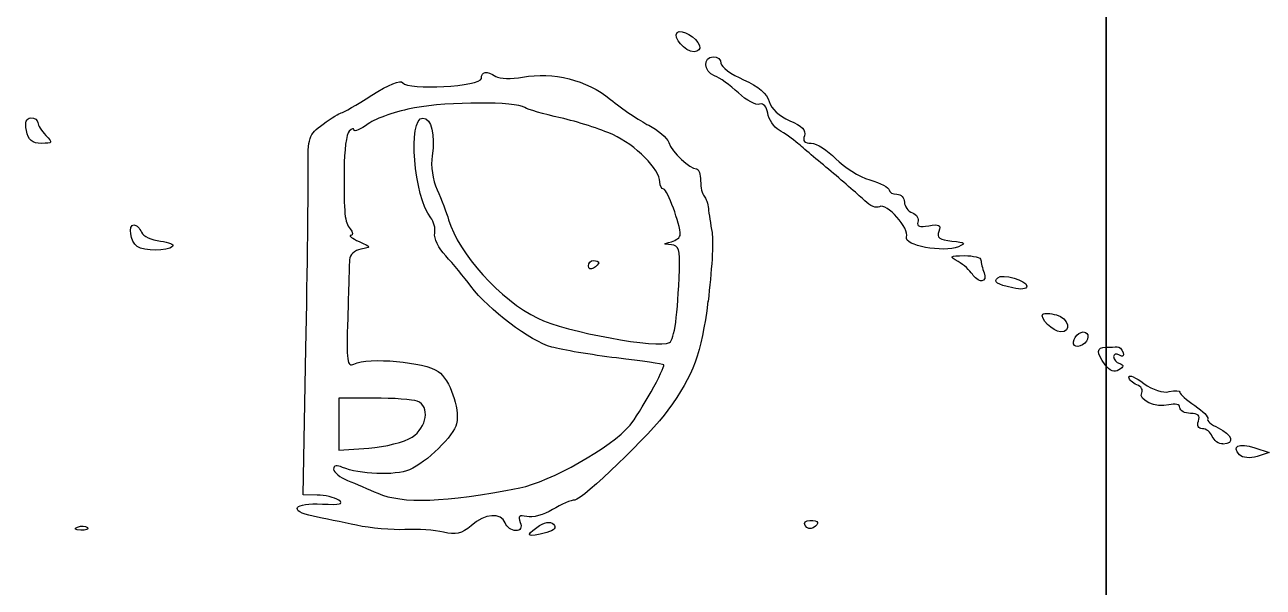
# Model space of a CAD drawing. Extents: x 156 to 440, y 350 to 491.
# Drawn here: x 259.81 to 303.55, y 407.17 to 427.05 of the extents above; entities that cross this region are included whole.
import ezdxf

# ---------------------------------------------------------------- set-up
doc = ezdxf.new("R2010")
doc.units = 0
doc.layers.add('Layer_1', color=7, linetype='CONTINUOUS')

msp = doc.modelspace()

# ---------------------------------------------------------------- linework, layer by layer
at = {"layer": 'Layer_1', "color": 7}
for points in [[(298.000658, 474.608948), (298.000658, 366.268932)], [(298.000658, 366.268932), (298.000658, 474.608948)], [(283.443959, 426.096255), (283.444302, 426.097814)], [(260.391124, 422.857077), (260.391127, 422.856539)], [(265.023992, 419.208803), (265.024154, 419.210249)], [(282.643396, 419.272639), (282.642106, 419.276665)], [(292.780148, 419.204551), (292.781764, 419.203304)], [(279.896281, 418.44583), (279.896281, 418.445546)], [(293.607609, 417.995802), (293.608176, 417.994384)], [(294.704391, 417.747118), (294.704391, 417.746183)], [(283.937244, 417.270586), (283.936734, 417.275065)], [(296.390636, 416.190869), (296.391912, 416.193874)], [(270.133946, 410.42914), (269.643878, 410.431521), (269.736571, 415.608009)], [(297.165827, 415.733584), (297.168831, 415.736476)], [(298.449865, 414.849288), (298.449921, 414.849005)], [(272.13927, 413.854639), (270.893755, 413.854639), (270.893755, 412.932671), (270.893755, 412.010759), (271.952087, 412.087011)], [(273.669968, 413.745052), (273.669732, 413.744939)], [(302.127761, 412.232202), (302.126542, 412.232683)], [(303.246113, 412.098208), (303.752551, 411.927846), (303.329254, 411.792917)], [(261.78054, 409.184419), (261.78061, 409.186687)], [(278.242211, 409.109896), (278.242294, 409.109216)], [(287.651225, 409.269798), (287.650942, 409.269515)]]:
    msp.add_lwpolyline(points, dxfattribs=at)
for points in [[(283.444302, 426.097814), (283.121827, 426.097814), (282.67882, 426.599688), (282.850101, 426.770957)], [(282.850101, 426.770957), (282.999657, 426.919776), (283.537984, 426.606548), (283.636658, 426.309987)], [(283.636658, 426.309987), (283.676627, 426.192066), (283.58932, 426.096255), (283.443959, 426.096255)], [(284.170479, 425.247024), (283.785647, 425.391307), (283.750413, 425.918041), (284.124841, 425.918041)], [(284.124841, 425.918041), (284.272809, 425.918041), (284.394983, 425.814293), (284.394983, 425.689569)], [(284.394983, 425.689569), (284.394983, 425.562009), (284.755578, 425.299833), (285.196422, 425.104384)], [(275.934631, 425.150022), (275.935272, 425.410526), (276.105362, 425.433203), (276.443215, 425.218337)], [(276.443215, 425.218337), (276.573977, 425.135849), (277.000523, 425.125644), (277.391013, 425.19566)], [(277.391013, 425.19566), (278.478417, 425.395502), (279.638104, 425.099849), (280.492092, 424.408535)], [(285.010101, 424.639474), (284.721562, 424.907915), (284.343761, 425.181231), (284.170479, 425.247024)], [(272.06621, 424.559169), (272.657262, 424.93731), (273.086345, 425.109798), (273.155794, 424.997518)], [(273.155794, 424.997518), (273.326326, 424.721707), (275.933769, 424.865707), (275.934631, 425.150022)], [(285.196422, 425.104384), (285.720746, 424.872794), (286.034202, 424.60475), (286.103112, 424.332)], [(270.985224, 423.935546), (271.043419, 423.935546), (271.529946, 424.216176), (272.06621, 424.559169)], [(277.465915, 424.123824), (277.15892, 424.337556), (274.771826, 424.33302), (273.576203, 424.112485)], [(280.492092, 424.408535), (280.90724, 424.072375), (281.514453, 423.661408), (281.841395, 423.495383)], [(285.760998, 424.23823), (285.635707, 424.191175), (285.298583, 424.370891), (285.010101, 424.639474)], [(286.103112, 424.332), (286.166041, 424.08), (286.452255, 423.813061), (286.8264, 423.656674)], [(270.340376, 423.537024), (270.636772, 423.756709), (270.926946, 423.935546), (270.985224, 423.935546)], [(273.576203, 424.112485), (272.950427, 423.998249), (272.212458, 423.745228), (271.936267, 423.548617)], [(278.726284, 423.757786), (278.132111, 423.890731), (277.564949, 424.054885), (277.465915, 424.123824)], [(286.046617, 423.924576), (286.010901, 424.156734), (285.893263, 424.288828), (285.760998, 424.23823)], [(286.450214, 423.325701), (286.260576, 423.435685), (286.079244, 423.704296), (286.046617, 423.924576)], [(259.863086, 423.306624), (259.805429, 423.608457), (259.858267, 423.756737), (260.022195, 423.756737)], [(260.022195, 423.756737), (260.157152, 423.756737), (260.26725, 423.681619), (260.26725, 423.59006)], [(260.26725, 423.59006), (260.26725, 423.497367), (260.39461, 423.295569), (260.550204, 423.139975)], [(269.815459, 421.961556), (269.801853, 423.067153), (269.835301, 423.162822), (270.340376, 423.537024)], [(271.936267, 423.548617), (271.660116, 423.351326), (271.434152, 423.253247), (271.434152, 423.328649)], [(274.145924, 420.229928), (273.545847, 420.952932), (273.325343, 423.753137), (273.868469, 423.753137)], [(273.868469, 423.753137), (274.166277, 423.753137), (274.312244, 423.150038), (274.192716, 422.413455)], [(280.572945, 423.167074), (280.151467, 423.360113), (279.320462, 423.625266), (278.726284, 423.757786)], [(281.841395, 423.495383), (282.168315, 423.329839), (282.486728, 423.055928), (282.549056, 422.887833)], [(286.8264, 423.656674), (287.251115, 423.478942), (287.412151, 423.313909), (287.340945, 423.128409)], [(260.391127, 422.856539), (260.062645, 422.856539), (259.927021, 422.973043), (259.863086, 423.306624)], [(260.550204, 423.139975), (260.807448, 422.882589), (260.792821, 422.857077), (260.391124, 422.857077)], [(271.261494, 423.292365), (271.166477, 423.197121), (271.086625, 422.59371), (271.083988, 421.950926)], [(271.434152, 423.328649), (271.434152, 423.404334), (271.356483, 423.388176), (271.261494, 423.292365)], [(282.237381, 421.493698), (282.237381, 421.933096), (281.373673, 422.801575), (280.572945, 423.167074)], [(287.109099, 422.857191), (286.936469, 423.004309), (286.639654, 423.21651), (286.450214, 423.325701)], [(287.340945, 423.128409), (287.271496, 422.945858), (287.349449, 422.858551), (287.582173, 422.858551)], [(282.549056, 422.887833), (282.677352, 422.543055), (283.293309, 421.95189), (283.525087, 421.95189)], [(288.282529, 421.866879), (287.810107, 422.262935), (287.282098, 422.708627), (287.109099, 422.857191)], [(287.582173, 422.858551), (287.772661, 422.858551), (288.16251, 422.614488), (288.449291, 422.314384)], [(274.192716, 422.413455), (274.136051, 422.065332), (274.211141, 421.568334), (274.371979, 421.21114)], [(288.449291, 422.314384), (288.735902, 422.015046), (289.277773, 421.678091), (289.653307, 421.565613)], [(269.736571, 415.608009), (269.787566, 418.455071), (269.823056, 421.314208), (269.815459, 421.961556)], [(271.083988, 421.950926), (271.076618, 420.310602), (271.100429, 420.091739), (271.300584, 419.837074)], [(283.525087, 421.95189), (283.608709, 421.95189), (283.677024, 421.762535), (283.677024, 421.531852)], [(289.475858, 420.824976), (289.291606, 421.002142), (288.754809, 421.470765), (288.282529, 421.866879)], [(282.373189, 421.237162), (282.298836, 421.237162), (282.237381, 421.353383), (282.237381, 421.493698)], [(283.677024, 421.531852), (283.677024, 421.301962), (283.731732, 421.056028), (283.801748, 420.987969)], [(289.653307, 421.565613), (290.028841, 421.45251), (290.336003, 421.29292), (290.336003, 421.209524)], [(274.371979, 421.21114), (274.523547, 420.876255), (274.705506, 420.399694), (274.776469, 420.15206)], [(282.957168, 419.632696), (282.957168, 419.989493), (282.502993, 421.237162), (282.373189, 421.237162)], [(283.801748, 420.987969), (283.869213, 420.920504), (283.936961, 420.72378), (283.952268, 420.55285)], [(289.992983, 420.614929), (289.892353, 420.553701), (289.65977, 420.648378), (289.475858, 420.824976)], [(290.336003, 421.209524), (290.336003, 421.125902), (290.458743, 421.059005), (290.606145, 421.059005)], [(290.606145, 421.059005), (290.753546, 421.059005), (290.876003, 420.93428), (290.876003, 420.783194)], [(283.952268, 420.55285), (283.969276, 420.381638), (284.024551, 419.998309), (284.08011, 419.701238)], [(290.950101, 419.544652), (291.068022, 419.849348), (290.243707, 420.769843), (289.992983, 420.614929)], [(290.876003, 420.783194), (290.876003, 420.632674), (291.003279, 420.459052), (291.15635, 420.399836)], [(291.15635, 420.399836), (291.30942, 420.341726), (291.398145, 420.19234), (291.353924, 420.07354)], [(263.776581, 419.212573), (263.536174, 419.389172), (263.446209, 419.975178), (263.659226, 419.975178)], [(263.659226, 419.975178), (263.751948, 419.975178), (263.872505, 419.858107), (263.926902, 419.716942)], [(274.285701, 419.679411), (274.318469, 419.849773), (274.255569, 420.097606), (274.145924, 420.229928)], [(274.776469, 420.15206), (275.114877, 418.971288), (276.613135, 417.315203), (277.922387, 416.67463)], [(291.353924, 420.07354), (291.297515, 419.925855), (291.41657, 419.882485), (291.733115, 419.942863)], [(291.733115, 419.942863), (292.101194, 420.012595), (292.173817, 419.974044), (292.086567, 419.744438)], [(263.926902, 419.716942), (263.981384, 419.576627), (264.281315, 419.43325), (264.593546, 419.401843)], [(271.322127, 419.601515), (271.235869, 419.595846), (271.367623, 419.499184), (271.615181, 419.388633)], [(271.300584, 419.837074), (271.398351, 419.712066), (271.407535, 419.608035), (271.322127, 419.601515)], [(274.675944, 418.87749), (274.428309, 419.147915), (274.252768, 419.50885), (274.285701, 419.679411)], [(282.642106, 419.38098), (282.815189, 419.426901), (282.957168, 419.538869), (282.957168, 419.632696)], [(284.08011, 419.701238), (284.134535, 419.404195), (284.068772, 418.310334), (283.937244, 417.270586)], [(292.781764, 419.203304), (292.24491, 418.983335), (290.835836, 419.247241), (290.950101, 419.544652)], [(292.086567, 419.744438), (292.002945, 419.524469), (292.114913, 419.445354), (292.552243, 419.402693)], [(265.024154, 419.210249), (264.848916, 419.038186), (264.012525, 419.039887), (263.776581, 419.212573)], [(264.593546, 419.401843), (264.905782, 419.368961), (265.099482, 419.283071), (265.023992, 419.208803)], [(271.672129, 419.119058), (271.454485, 419.079373), (271.276174, 418.912129), (271.272648, 418.745169)], [(271.615181, 419.388633), (272.054852, 419.192476), (272.056167, 419.186239), (271.672129, 419.119058)], [(282.642106, 419.276665), (282.342005, 419.299342), (282.342005, 419.305011), (282.642106, 419.38098)], [(282.926979, 418.396592), (282.954192, 419.096126), (282.90005, 419.255575), (282.643396, 419.272639)], [(292.552243, 419.402693), (293.027017, 419.357339), (293.067043, 419.322472), (292.780148, 419.204551)], [(271.272648, 418.745169), (271.268963, 418.578491), (271.241751, 417.649521), (271.211533, 416.681943)], [(275.560809, 417.809169), (275.32165, 418.126167), (274.923522, 418.606951), (274.675944, 418.87749)], [(279.716309, 418.524917), (279.716309, 418.630082), (279.797522, 418.715972), (279.896281, 418.715972)], [(279.896281, 418.715972), (279.995352, 418.715972), (280.076281, 418.678554), (280.076281, 418.636885)], [(280.076281, 418.636885), (280.076281, 418.592948), (279.995125, 418.506775), (279.896281, 418.44583)], [(292.769603, 418.67949), (292.444413, 418.863458), (292.466239, 418.885002), (292.99354, 418.890104)], [(293.273773, 418.234762), (293.194687, 418.366857), (292.967717, 418.567465), (292.769603, 418.67949)], [(292.99354, 418.890104), (293.315329, 418.892457), (293.578696, 418.821506), (293.578696, 418.730797)], [(293.578696, 418.730797), (293.578696, 418.639805), (293.627452, 418.437213), (293.68868, 418.280598)], [(279.896281, 418.445546), (279.797238, 418.385169), (279.716309, 418.4172), (279.716309, 418.524917)], [(282.577249, 415.817717), (282.75277, 415.92685), (282.867109, 416.769052), (282.926979, 418.396592)], [(293.608176, 417.994384), (293.502444, 417.994384), (293.352775, 418.103518), (293.273773, 418.234762)], [(293.68868, 418.280598), (293.747641, 418.124976), (293.714192, 417.995802), (293.607609, 417.995802)], [(294.170825, 418.106013), (294.333817, 418.268721), (295.199461, 418.018139), (295.199461, 417.807496)], [(278.420434, 415.65702), (277.652489, 415.87217), (276.195169, 416.968157), (275.560809, 417.809169)], [(294.704391, 417.746183), (294.121786, 417.884513), (294.019654, 417.95623), (294.170825, 418.106013)], [(295.199461, 417.807496), (295.199461, 417.701764), (294.992249, 417.676819), (294.704391, 417.747118)], [(283.936734, 417.275065), (283.696639, 415.411313), (283.429466, 414.685531), (282.521424, 413.42451)], [(295.766816, 416.821209), (295.811036, 416.865146), (296.024485, 416.854658), (296.242668, 416.792863)], [(271.211533, 416.681943), (271.163854, 415.1556), (271.192258, 414.940847), (271.430906, 415.059392)], [(277.922387, 416.67463), (278.906443, 416.193165), (282.202909, 415.586381), (282.577249, 415.817717)], [(296.391912, 416.193874), (296.127723, 416.193874), (295.634636, 416.689002), (295.766816, 416.821209)], [(296.242668, 416.792863), (296.674384, 416.679477), (296.795622, 416.190869), (296.390636, 416.190869)], [(296.880661, 415.710964), (296.751402, 415.840224), (296.979591, 416.191096), (297.191339, 416.191096)], [(297.191339, 416.191096), (297.420094, 416.191096), (297.407339, 415.88022), (297.165827, 415.733584)], [(280.707735, 415.273238), (279.816446, 415.382655), (278.787186, 415.554718), (278.420434, 415.65702)], [(297.168831, 415.736476), (297.062532, 415.671846), (296.93469, 415.661357), (296.880661, 415.710964)], [(297.963581, 415.030706), (297.648028, 415.462365), (297.656447, 415.654044), (297.992211, 415.654044)], [(297.992211, 415.654044), (298.139613, 415.654044), (298.321087, 415.659713), (298.392888, 415.668217)], [(298.392888, 415.668217), (298.464321, 415.676721), (298.555597, 415.584028), (298.59755, 415.461572)], [(271.430906, 415.059392), (271.936636, 415.310825), (273.945155, 415.133943), (274.409033, 414.79662)], [(282.375876, 415.030876), (282.348663, 415.059222), (281.59903, 415.164387), (280.707735, 415.273238)], [(298.466589, 415.368312), (298.354054, 415.43691), (298.261928, 415.415934), (298.261928, 415.318989)], [(298.261928, 415.318989), (298.261928, 415.221761), (298.359439, 415.109509), (298.478494, 415.071524)], [(298.59755, 415.461572), (298.640636, 415.33543), (298.583376, 415.297162), (298.466589, 415.368312)], [(274.409033, 414.79662), (274.825485, 414.493795), (275.165634, 413.524573), (275.057393, 412.949225)], [(281.183496, 412.896898), (281.500217, 413.267244), (282.447666, 414.962844), (282.375876, 415.030876)], [(298.449921, 414.849005), (298.292315, 414.750926), (298.121499, 414.813005), (297.963581, 415.030706)], [(298.478494, 415.071524), (298.636384, 415.01965), (298.628731, 414.958989), (298.449865, 414.849288)], [(298.802806, 414.599839), (298.802806, 414.691115), (299.039216, 414.588501), (299.330107, 414.375902)], [(299.084287, 414.325729), (298.930649, 414.383839), (298.802806, 414.508847), (298.802806, 414.599839)], [(299.259184, 414.045383), (299.316444, 414.140343), (299.236507, 414.266485), (299.084287, 414.325729)], [(299.330107, 414.375902), (299.649742, 414.140627), (300.004356, 414.024491), (300.230391, 414.08365)], [(273.669732, 413.744939), (273.513146, 413.803899), (272.824396, 413.854639), (272.13927, 413.854639)], [(300.213978, 413.61514), (299.761313, 413.495802), (299.103364, 413.793156), (299.259184, 414.045383)], [(300.230391, 414.08365), (300.437036, 414.135808), (300.603487, 414.128438), (300.60377, 414.060973)], [(300.60377, 414.060973), (300.60411, 413.996627), (300.840463, 413.783745), (301.131156, 413.589742)], [(273.482541, 412.47292), (274.013765, 412.820986), (274.124157, 413.570636), (273.669968, 413.745052)], [(282.521424, 413.42451), (281.935063, 412.610287), (279.493506, 410.252939), (279.236477, 410.252939)], [(300.603175, 413.515361), (300.603175, 413.633849), (300.441883, 413.67325), (300.213978, 413.61514)], [(300.982592, 413.31325), (300.772545, 413.31325), (300.603175, 413.403959), (300.603175, 413.515361)], [(301.131156, 413.589742), (301.420885, 413.394718), (301.625858, 413.184643), (301.586513, 413.120891)], [(275.057393, 412.949225), (274.981595, 412.545713), (273.97957, 411.562431), (273.399466, 411.322139)], [(301.258403, 413.043109), (301.329836, 413.231046), (301.24423, 413.31325), (300.982592, 413.31325)], [(301.398435, 412.772967), (301.256135, 412.772967), (301.194907, 412.884935), (301.258403, 413.043109)], [(301.586513, 413.120891), (301.545694, 413.057962), (301.716057, 412.912828), (301.959383, 412.802561)], [(277.286717, 410.684485), (278.367661, 410.895099), (280.51073, 412.110369), (281.183496, 412.896898)], [(301.747238, 412.502825), (301.691112, 412.650227), (301.532088, 412.772967), (301.398435, 412.772967)], [(302.126542, 412.232683), (301.976022, 412.232683), (301.804243, 412.355424), (301.747238, 412.502825)], [(301.959383, 412.802561), (302.453518, 412.578057), (302.555565, 412.232202), (302.127761, 412.232202)], [(271.952087, 412.087011), (272.534173, 412.130665), (273.222879, 412.303011), (273.482541, 412.47292)], [(302.711159, 411.850743), (302.406265, 412.155609), (302.685647, 412.286428), (303.246113, 412.098208)], [(303.329254, 411.792917), (303.080655, 411.712696), (302.825764, 411.738208), (302.711159, 411.850743)], [(271.029875, 411.407745), (270.833179, 411.495052), (270.714787, 411.470674), (270.714787, 411.345099)], [(270.714787, 411.345099), (270.714787, 411.232847), (270.937704, 411.051146), (271.209937, 410.94034)], [(273.399466, 411.322139), (272.881636, 411.107272), (271.601269, 411.154044), (271.029875, 411.407745)], [(271.209937, 410.94034), (271.482262, 410.828939), (271.960401, 410.628643), (272.272453, 410.493997)], [(270.894084, 410.243471), (270.745605, 410.344101), (270.403481, 410.427439), (270.133946, 410.42914)], [(272.272453, 410.493997), (273.159272, 410.111461), (274.609959, 410.166454), (277.286717, 410.684485)], [(269.99382, 409.679972), (269.087026, 409.86394), (269.316901, 410.170592), (270.316831, 410.111376)], [(270.316831, 410.111376), (270.934988, 410.072825), (271.091112, 410.110157), (270.894084, 410.243471)], [(278.44666, 409.913433), (278.139501, 409.726063), (277.731241, 409.614888), (277.539369, 409.665402)], [(279.236477, 410.252939), (279.109145, 410.252939), (278.753794, 410.101002), (278.44666, 409.913433)], [(271.522729, 409.359175), (271.028443, 409.465757), (270.340424, 409.609191), (269.99382, 409.679972)], [(276.770716, 409.44223), (276.62493, 409.822639), (276.066051, 409.777682), (275.567879, 409.344718)], [(277.144447, 409.172088), (276.99594, 409.172088), (276.827732, 409.294828), (276.770716, 409.44223)], [(277.302535, 409.463858), (277.375215, 409.273937), (277.32011, 409.172088), (277.144447, 409.172088)], [(277.539369, 409.665402), (277.274217, 409.734283), (277.217385, 409.688079), (277.302535, 409.463858)], [(277.890401, 409.283263), (278.162186, 409.474035), (278.366848, 409.511735), (278.482533, 409.39835)], [(287.370312, 409.348885), (287.3088, 409.449798), (287.384485, 409.532287), (287.537556, 409.532287)], [(287.537556, 409.532287), (287.853817, 409.532287), (287.900306, 409.42372), (287.651225, 409.269798)], [(261.78061, 409.186687), (261.570903, 409.195191), (261.528327, 409.236576), (261.671675, 409.296104)], [(261.671675, 409.296104), (261.801558, 409.347128), (261.956942, 409.342025), (262.016779, 409.279096)], [(262.016779, 409.279096), (262.07659, 409.220419), (261.970206, 409.176198), (261.78054, 409.184419)], [(273.233245, 409.208655), (272.786771, 409.183143), (272.017029, 409.254009), (271.522729, 409.359175)], [(274.595034, 409.114828), (274.292535, 409.18938), (273.679716, 409.23275), (273.233245, 409.208655)], [(275.567879, 409.344718), (275.240001, 409.060375), (275.021563, 409.008472), (274.595034, 409.114828)], [(278.242294, 409.109216), (277.55509, 408.924964), (277.451802, 408.977121), (277.890401, 409.283263)], [(278.482533, 409.39835), (278.598271, 409.281562), (278.515046, 409.182066), (278.242211, 409.109896)], [(287.650942, 409.269515), (287.557965, 409.213672), (287.432107, 409.246838), (287.370312, 409.348885)]]:
    msp.add_open_spline(points, degree=3, dxfattribs=at)

doc.saveas('drawing.dxf')
